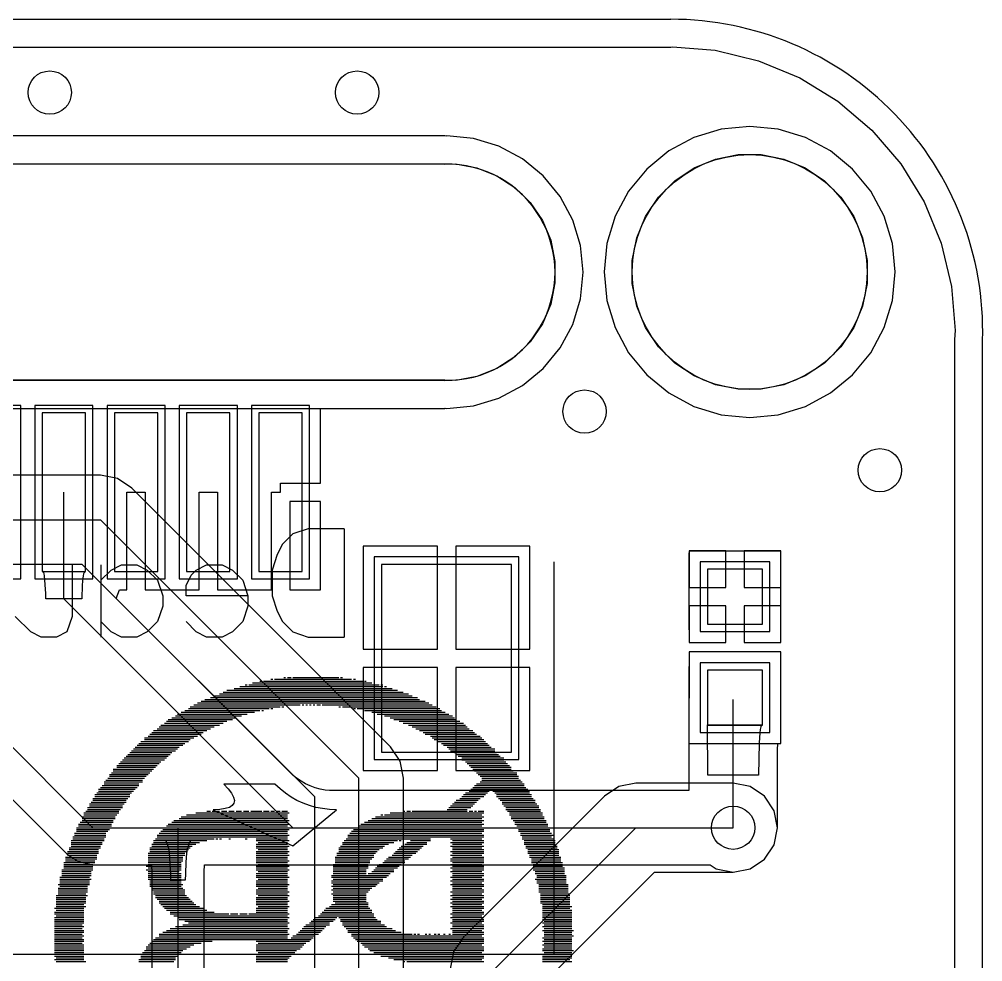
# Model space of a CAD drawing. Header units: millimetres. Extents: x 65.3 to 106.6, y 61.5 to 106.5.
# Drawn here: x 89.81 to 103.15, y 93.42 to 106.48 of the extents above; entities that cross this region are included whole.
import ezdxf

# ---------------------------------------------------------------- set-up
doc = ezdxf.new("R2010")
doc.units = ezdxf.units.MM
for name, color, linetype in [('BottomLayer', 5, 'Continuous'), ('BottomOverlay', 54, 'Continuous'), ('KeepOutLayer', 6, 'Continuous'), ('MultiLayer', 9, 'Continuous'), ('TopLayer', 1, 'Continuous'), ('TopOverlay', 2, 'Continuous'), ('TopPaste', 8, 'Continuous'), ('TopSolder', 216, 'Continuous')]:
    doc.layers.add(name, color=color, linetype=linetype)

# ---------------------------------------------------------------- blocks, each defined once
blk = doc.blocks.new('____20__4')
at = {"layer": 'TopLayer'}
for p, q in [((-22.2, 3.6), (-22.2, 1)), ((-20.4, 3.6), (-22.2, 3.6)), ((-20.4, 1), (-20.4, 3.6)), ((-19.3, 1.1), (-19.3, -1.1)), ((-18.7, 1.1), (-19.3, 1.1)), ((-18.7, -1.1), (-18.7, 1.1)), ((-18.3, 1.1), (-18.3, -1.1)), ((-17.7, 1.1), (-18.3, 1.1)), ((-17.7, -1.1), (-17.7, 1.1)), ((-17.3, 1.1), (-17.3, -1.1)), ((-16.7, 1.1), (-17.3, 1.1)), ((-16.7, -1.1), (-16.7, 1.1)), ((-16.3, 1.1), (-16.3, -1.1)), ((-15.7, 1.1), (-16.3, 1.1)), ((-15.7, -1.1), (-15.7, 1.1)), ((-22.2, 1), (-20.4, 1)), ((-19.3, -1.1), (-18.7, -1.1)), ((-18.3, -1.1), (-17.7, -1.1)), ((-17.3, -1.1), (-16.7, -1.1)), ((-16.3, -1.1), (-15.7, -1.1))]:
    blk.add_line(p, q, dxfattribs=at)
at = {"layer": 'TopOverlay'}
for p in [(-22.784, 0.965), (3.708, 6.401)]:
    blk.add_line(p, (-22.784, 6.401), dxfattribs=at)
at = {"layer": 'TopPaste'}
for p, q in [((-22.2, 3.6), (-22.2, 1)), ((-20.4, 3.6), (-22.2, 3.6)), ((-20.4, 1), (-20.4, 3.6)), ((-19.3, 1.1), (-19.3, -1.1)), ((-18.7, 1.1), (-19.3, 1.1)), ((-18.7, -1.1), (-18.7, 1.1)), ((-18.3, 1.1), (-18.3, -1.1)), ((-17.7, 1.1), (-18.3, 1.1)), ((-17.7, -1.1), (-17.7, 1.1)), ((-17.3, 1.1), (-17.3, -1.1)), ((-16.7, 1.1), (-17.3, 1.1)), ((-16.7, -1.1), (-16.7, 1.1)), ((-16.3, 1.1), (-16.3, -1.1)), ((-15.7, 1.1), (-16.3, 1.1)), ((-15.7, -1.1), (-15.7, 1.1)), ((-22.2, 1), (-20.4, 1)), ((-19.3, -1.1), (-18.7, -1.1)), ((-18.3, -1.1), (-17.7, -1.1)), ((-17.3, -1.1), (-16.7, -1.1)), ((-16.3, -1.1), (-15.7, -1.1))]:
    blk.add_line(p, q, dxfattribs=at)
at = {"layer": 'TopSolder'}
for p, q in [((-22.302, 3.702), (-22.302, 0.898)), ((-20.298, 3.702), (-22.302, 3.702)), ((-20.298, 0.898), (-20.298, 3.702)), ((-19.402, 1.202), (-19.402, -1.202)), ((-18.598, 1.202), (-19.402, 1.202)), ((-18.598, -1.202), (-18.598, 1.202)), ((-18.402, 1.202), (-18.402, -1.202)), ((-17.598, 1.202), (-18.402, 1.202)), ((-17.598, -1.202), (-17.598, 1.202)), ((-17.402, 1.202), (-17.402, -1.202)), ((-16.598, 1.202), (-17.402, 1.202)), ((-16.598, -1.202), (-16.598, 1.202)), ((-16.402, 1.202), (-16.402, -1.202)), ((-15.598, 1.202), (-16.402, 1.202)), ((-15.598, -1.202), (-15.598, 1.202)), ((-15.402, 1.202), (-15.402, -1.202)), ((-14.598, 1.202), (-15.402, 1.202)), ((-22.302, 0.898), (-20.298, 0.898)), ((-19.402, -1.202), (-18.598, -1.202)), ((-18.402, -1.202), (-17.598, -1.202)), ((-17.402, -1.202), (-16.598, -1.202)), ((-16.402, -1.202), (-15.598, -1.202)), ((-15.402, -1.202), (-14.598, -1.202))]:
    blk.add_line(p, q, dxfattribs=at)
blk = doc.blocks.new('C0603_17')
at = {"layer": 'TopLayer'}
for p, q in [((-0.356, 0.559), (-0.356, -0.203)), ((0.406, 0.559), (-0.356, 0.559)), ((0.406, -0.203), (0.406, 0.559)), ((1.041, 0.559), (1.041, -0.203)), ((1.803, 0.559), (1.041, 0.559)), ((1.803, -0.203), (1.803, 0.559)), ((-0.356, -0.203), (0.406, -0.203)), ((1.041, -0.203), (1.803, -0.203))]:
    blk.add_line(p, q, dxfattribs=at)
at = {"layer": 'TopOverlay'}
for p, q in [((-0.61, 0.813), (-0.61, -0.457)), ((-0.61, 0.813), (0.457, 0.813)), ((0.965, 0.813), (2.032, 0.813)), ((2.057, 0.813), (2.057, -0.457)), ((-0.61, -0.457), (0.457, -0.457)), ((0.965, -0.457), (2.032, -0.457))]:
    blk.add_line(p, q, dxfattribs=at)
at = {"layer": 'TopPaste'}
for p, q in [((-0.356, 0.559), (-0.356, -0.203)), ((0.406, 0.559), (-0.356, 0.559)), ((0.406, -0.203), (0.406, 0.559)), ((1.041, 0.559), (1.041, -0.203)), ((1.803, 0.559), (1.041, 0.559)), ((1.803, -0.203), (1.803, 0.559)), ((-0.356, -0.203), (0.406, -0.203)), ((1.041, -0.203), (1.803, -0.203))]:
    blk.add_line(p, q, dxfattribs=at)
at = {"layer": 'TopSolder'}
for p, q in [((-0.457, 0.66), (-0.457, -0.305)), ((0.508, 0.66), (-0.457, 0.66)), ((0.508, -0.305), (0.508, 0.66)), ((0.94, 0.66), (0.94, -0.305)), ((1.905, 0.66), (0.94, 0.66)), ((1.905, -0.305), (1.905, 0.66)), ((-0.457, -0.305), (0.508, -0.305)), ((0.94, -0.305), (1.905, -0.305))]:
    blk.add_line(p, q, dxfattribs=at)

msp = doc.modelspace()

# ---------------------------------------------------------------- linework, layer by layer
at = {"layer": 'BottomLayer'}
for p, q in [((69.874, 106.088), (98.831, 106.088)), ((98.831, 106.088), (98.856, 106.093)), ((98.856, 106.093), (99.447, 106.047)), ((99.447, 106.047), (100.048, 105.902)), ((100.048, 105.902), (100.619, 105.666)), ((100.619, 105.666), (101.146, 105.343)), ((101.146, 105.343), (101.616, 104.942)), ((99.53, 104.953), (99.152, 104.838)), ((99.924, 104.991), (99.53, 104.953)), ((100.317, 104.953), (99.924, 104.991)), ((100.695, 104.838), (100.317, 104.953)), ((101.616, 104.942), (102.018, 104.472)), ((95.703, 104.862), (72.654, 104.862)), ((95.716, 104.859), (95.703, 104.862)), ((95.729, 104.861), (95.716, 104.859)), ((96.097, 104.824), (95.729, 104.861)), ((96.451, 104.717), (96.097, 104.824)), ((99.152, 104.838), (98.803, 104.652)), ((101.044, 104.652), (100.695, 104.838)), ((96.778, 104.542), (96.451, 104.717)), ((98.803, 104.652), (98.498, 104.401)), ((101.349, 104.401), (101.044, 104.652)), ((97.064, 104.307), (96.778, 104.542)), ((102.018, 104.472), (102.34, 103.945)), ((98.498, 104.401), (98.247, 104.095)), ((101.6, 104.095), (101.349, 104.401)), ((97.299, 104.021), (97.064, 104.307)), ((98.247, 104.095), (98.061, 103.747)), ((101.786, 103.747), (101.6, 104.095)), ((97.474, 103.695), (97.299, 104.021)), ((102.34, 103.945), (102.577, 103.374)), ((97.581, 103.34), (97.474, 103.695)), ((98.061, 103.747), (97.946, 103.369)), ((101.901, 103.369), (101.786, 103.747)), ((97.617, 102.972), (97.581, 103.34)), ((97.946, 103.369), (97.907, 102.975)), ((101.94, 102.975), (101.901, 103.369)), ((102.577, 103.374), (102.721, 102.773)), ((97.581, 102.604), (97.617, 102.972)), ((97.907, 102.975), (97.946, 102.582)), ((101.901, 102.582), (101.94, 102.975)), ((102.721, 102.773), (102.769, 102.166)), ((97.474, 102.249), (97.581, 102.604)), ((97.946, 102.582), (98.061, 102.204)), ((101.786, 102.204), (101.901, 102.582)), ((97.299, 101.923), (97.474, 102.249)), ((98.061, 102.204), (98.247, 101.855)), ((101.6, 101.855), (101.786, 102.204)), ((102.769, 102.166), (102.761, 102.041)), ((102.761, 102.041), (102.761, 102.041)), ((102.761, 102.041), (102.761, 101.916)), ((97.064, 101.636), (97.299, 101.923)), ((98.247, 101.855), (98.498, 101.549)), ((101.349, 101.549), (101.6, 101.855)), ((102.761, 101.916), (102.761, 80.416)), ((96.778, 101.402), (97.064, 101.636)), ((98.498, 101.549), (98.803, 101.299)), ((101.044, 101.299), (101.349, 101.549)), ((96.451, 101.227), (96.778, 101.402)), ((98.803, 101.299), (99.152, 101.112)), ((100.695, 101.112), (101.044, 101.299)), ((96.097, 101.12), (96.451, 101.227)), ((72.654, 101.085), (95.703, 101.085)), ((95.703, 101.085), (95.706, 101.086)), ((95.706, 101.086), (95.729, 101.083)), ((95.729, 101.083), (96.097, 101.12)), ((99.152, 101.112), (99.53, 100.998)), ((100.317, 100.998), (100.695, 101.112)), ((99.53, 100.998), (99.924, 100.959)), ((99.924, 100.959), (100.317, 100.998)), ((90.932, 100.158), (88.113, 100.158)), ((91.168, 100.112), (90.932, 100.158)), ((91.367, 99.978), (91.168, 100.112)), ((94.949, 96.397), (91.367, 99.978)), ((88.113, 99.543), (90.932, 99.543)), ((90.932, 99.543), (94.513, 95.961)), ((88.368, 98.927), (90.677, 98.927)), ((90.677, 98.927), (93.898, 95.706)), ((95.082, 96.197), (94.949, 96.397)), ((95.129, 95.961), (95.082, 96.197)), ((94.513, 91.973), (94.513, 95.961)), ((95.129, 91.973), (95.129, 95.961)), ((98.113, 95.844), (97.913, 95.711)), ((98.349, 95.891), (98.113, 95.844)), ((99.695, 95.891), (98.349, 95.891)), ((99.931, 95.844), (99.695, 95.891)), ((100.13, 95.711), (99.931, 95.844)), ((93.898, 95.706), (93.898, 92.228)), ((97.913, 95.711), (95.958, 93.755)), ((100.264, 95.511), (100.13, 95.711)), ((100.311, 95.275), (100.264, 95.511)), ((96.393, 93.32), (98.349, 95.275)), ((98.349, 95.275), (99.695, 95.275)), ((100.264, 95.04), (100.311, 95.275)), ((100.13, 94.84), (100.264, 95.04)), ((99.931, 94.706), (100.13, 94.84)), ((97.009, 93.065), (98.604, 94.66)), ((98.604, 94.66), (99.695, 94.66)), ((99.695, 94.66), (99.931, 94.706)), ((95.958, 93.755), (95.824, 93.555)), ((95.824, 93.555), (95.777, 93.32))]:
    msp.add_line(p, q, dxfattribs=at)
for centre in [(90.231, 105.461), (94.488, 105.461), (97.638, 101.041), (101.727, 100.228), (99.695, 95.275)]:
    msp.add_circle(centre, 0.3, dxfattribs=at)
at = {"layer": 'BottomOverlay'}
for p, q in [((93.81, 99.417), (93.596, 99.345)), ((94.31, 99.417), (93.81, 99.417)), ((94.31, 99.417), (94.31, 97.917)), ((93.596, 99.345), (93.453, 99.202)), ((93.453, 99.202), (93.382, 99.06)), ((93.382, 99.06), (93.31, 98.845)), ((90.54, 98.917), (90.54, 98.203)), ((90.939, 98.917), (90.939, 97.917)), ((91.082, 98.845), (91.225, 98.917)), ((91.225, 98.917), (91.439, 98.917)), ((91.439, 98.917), (91.582, 98.845)), ((92.261, 98.845), (92.403, 98.917)), ((92.403, 98.917), (92.618, 98.917)), ((92.618, 98.917), (92.761, 98.845)), ((90.939, 98.703), (91.082, 98.845)), ((91.582, 98.845), (91.725, 98.703)), ((92.118, 98.631), (92.189, 98.774)), ((92.189, 98.774), (92.261, 98.845)), ((92.761, 98.845), (92.903, 98.703)), ((93.31, 98.845), (93.31, 98.488)), ((91.725, 98.703), (91.796, 98.488)), ((92.118, 98.488), (92.118, 98.631)), ((92.903, 98.703), (92.975, 98.488)), ((91.796, 98.488), (91.796, 98.345)), ((92.975, 98.488), (92.118, 98.488)), ((92.975, 98.488), (92.975, 98.345)), ((93.31, 98.488), (93.382, 98.274)), ((91.796, 98.345), (91.725, 98.131)), ((92.975, 98.345), (92.903, 98.131)), ((89.968, 97.988), (89.754, 98.203)), ((90.54, 98.203), (90.468, 97.988)), ((93.382, 98.274), (93.453, 98.131)), ((91.082, 97.988), (90.939, 98.131)), ((91.725, 98.131), (91.582, 97.988)), ((92.261, 97.988), (92.118, 98.131)), ((92.903, 98.131), (92.761, 97.988)), ((93.453, 98.131), (93.596, 97.988)), ((90.111, 97.917), (89.968, 97.988)), ((90.468, 97.988), (90.325, 97.917)), ((91.225, 97.917), (91.082, 97.988)), ((91.582, 97.988), (91.439, 97.917)), ((92.403, 97.917), (92.261, 97.988)), ((92.761, 97.988), (92.618, 97.917)), ((93.596, 97.988), (93.81, 97.917)), ((90.325, 97.917), (90.111, 97.917)), ((91.439, 97.917), (91.225, 97.917)), ((92.618, 97.917), (92.403, 97.917)), ((93.81, 97.917), (94.31, 97.917)), ((93.04, 97.282), (94.691, 97.282)), ((93.142, 97.307), (93.167, 97.307)), ((93.193, 97.307), (94.564, 97.307)), ((93.294, 97.333), (93.32, 97.333)), ((93.345, 97.333), (94.412, 97.333)), ((93.472, 97.358), (93.497, 97.358)), ((93.523, 97.358), (93.574, 97.358)), ((93.599, 97.358), (94.234, 97.358)), ((94.259, 97.358), (94.285, 97.358)), ((94.437, 97.333), (94.463, 97.333)), ((94.59, 97.307), (94.615, 97.307)), ((92.634, 97.155), (95.123, 97.155)), ((92.685, 97.18), (95.047, 97.18)), ((92.786, 97.206), (94.971, 97.206)), ((92.862, 97.231), (94.844, 97.231)), ((92.939, 97.257), (92.964, 97.257)), ((92.989, 97.257), (94.793, 97.257)), ((94.818, 97.257), (94.844, 97.257)), ((94.869, 97.231), (94.894, 97.231)), ((92.278, 97.003), (95.479, 97.003)), ((92.329, 97.028), (95.428, 97.028)), ((92.38, 97.053), (95.352, 97.053)), ((92.456, 97.079), (95.326, 97.079)), ((92.507, 97.104), (95.25, 97.104)), ((92.583, 97.13), (95.199, 97.13)), ((92.05, 96.876), (93.066, 96.876)), ((92.1, 96.901), (93.142, 96.901)), ((92.151, 96.926), (93.269, 96.926)), ((92.177, 96.952), (93.421, 96.952)), ((92.227, 96.977), (93.701, 96.977)), ((93.167, 96.901), (93.193, 96.901)), ((93.294, 96.926), (93.32, 96.926)), ((93.447, 96.952), (93.472, 96.952)), ((93.726, 96.977), (93.751, 96.977)), ((93.777, 96.977), (93.802, 96.977)), ((93.828, 96.977), (93.853, 96.977)), ((93.878, 96.977), (93.904, 96.977)), ((93.929, 96.977), (93.98, 96.977)), ((94.005, 96.977), (95.529, 96.977)), ((94.234, 96.952), (94.259, 96.952)), ((94.285, 96.952), (95.58, 96.952)), ((94.437, 96.926), (94.463, 96.926)), ((94.488, 96.926), (95.631, 96.926)), ((94.59, 96.901), (95.656, 96.901)), ((94.691, 96.876), (95.707, 96.876)), ((91.846, 96.749), (92.685, 96.749)), ((91.872, 96.774), (92.761, 96.774)), ((91.923, 96.799), (92.812, 96.799)), ((91.973, 96.825), (92.888, 96.825)), ((91.999, 96.85), (92.964, 96.85)), ((94.767, 96.85), (95.758, 96.85)), ((94.869, 96.825), (95.809, 96.825)), ((94.945, 96.799), (95.834, 96.799)), ((94.996, 96.774), (95.86, 96.774)), ((95.072, 96.749), (95.91, 96.749)), ((91.669, 96.622), (92.405, 96.622)), ((91.719, 96.647), (92.456, 96.647)), ((91.745, 96.672), (92.507, 96.672)), ((91.77, 96.698), (92.583, 96.698)), ((91.821, 96.723), (92.634, 96.723)), ((95.123, 96.723), (95.961, 96.723)), ((95.199, 96.698), (95.987, 96.698)), ((95.25, 96.672), (96.012, 96.672)), ((95.301, 96.647), (96.037, 96.647)), ((95.352, 96.622), (96.088, 96.622)), ((91.491, 96.469), (92.151, 96.469)), ((91.542, 96.52), (92.227, 96.52)), ((91.542, 96.495), (92.177, 96.495)), ((91.592, 96.545), (92.278, 96.545)), ((91.618, 96.571), (92.329, 96.571)), ((91.643, 96.596), (92.354, 96.596)), ((95.402, 96.596), (96.114, 96.596)), ((95.428, 96.571), (96.139, 96.571)), ((95.504, 96.545), (96.19, 96.545)), ((95.529, 96.52), (96.215, 96.52)), ((95.555, 96.495), (96.241, 96.495)), ((95.606, 96.469), (96.266, 96.469)), ((91.364, 96.342), (91.973, 96.342)), ((91.389, 96.368), (91.999, 96.368)), ((91.415, 96.393), (92.024, 96.393)), ((91.44, 96.418), (92.075, 96.418)), ((91.465, 96.444), (92.1, 96.444)), ((95.656, 96.444), (96.291, 96.444)), ((95.682, 96.418), (96.317, 96.418)), ((95.733, 96.393), (96.342, 96.393)), ((95.758, 96.368), (96.393, 96.368)), ((95.783, 96.342), (96.393, 96.342)), ((91.237, 96.215), (91.821, 96.215)), ((91.262, 96.241), (91.846, 96.241)), ((91.288, 96.266), (91.872, 96.266)), ((91.313, 96.291), (91.897, 96.291)), ((91.338, 96.317), (91.923, 96.317)), ((95.834, 96.317), (96.418, 96.317)), ((95.86, 96.291), (96.444, 96.291)), ((95.885, 96.266), (96.469, 96.266)), ((95.936, 96.241), (96.52, 96.241)), ((95.936, 96.215), (96.52, 96.215)), ((91.11, 96.088), (91.669, 96.088)), ((91.161, 96.139), (91.719, 96.139)), ((91.161, 96.114), (91.694, 96.114)), ((91.186, 96.164), (91.745, 96.164)), ((91.211, 96.19), (91.77, 96.19)), ((95.987, 96.19), (96.545, 96.19)), ((96.012, 96.164), (96.571, 96.164)), ((96.037, 96.139), (96.596, 96.139)), ((96.063, 96.114), (96.622, 96.114)), ((96.088, 96.088), (96.622, 96.088)), ((91.008, 95.936), (91.516, 95.936)), ((91.034, 95.961), (91.542, 95.961)), ((91.059, 96.012), (91.592, 96.012)), ((91.059, 95.987), (91.567, 95.987)), ((91.084, 96.037), (91.618, 96.037)), ((91.11, 96.063), (91.643, 96.063)), ((96.114, 96.063), (96.647, 96.063)), ((96.139, 96.037), (96.698, 96.037)), ((96.164, 96.012), (96.698, 96.012)), ((96.19, 95.987), (96.723, 95.987)), ((96.215, 95.961), (96.723, 95.961)), ((96.215, 95.936), (96.749, 95.936)), ((90.907, 95.809), (91.415, 95.809)), ((90.932, 95.834), (91.44, 95.834)), ((90.957, 95.86), (91.465, 95.86)), ((90.983, 95.91), (91.516, 95.91)), ((90.983, 95.885), (91.465, 95.885)), ((96.063, 95.809), (96.85, 95.809)), ((96.088, 95.834), (96.825, 95.834)), ((96.114, 95.86), (96.799, 95.86)), ((96.139, 95.885), (96.799, 95.885)), ((96.19, 95.91), (96.774, 95.91)), ((90.83, 95.682), (91.313, 95.682)), ((90.856, 95.733), (91.338, 95.733)), ((90.856, 95.707), (91.338, 95.707)), ((90.881, 95.758), (91.364, 95.758)), ((90.907, 95.783), (91.389, 95.783)), ((95.91, 95.682), (96.19, 95.682)), ((95.936, 95.707), (96.241, 95.707)), ((95.961, 95.733), (96.266, 95.733)), ((95.987, 95.758), (96.291, 95.758)), ((96.037, 95.783), (96.317, 95.783)), ((96.368, 95.783), (96.876, 95.783)), ((96.393, 95.758), (96.876, 95.758)), ((96.418, 95.733), (96.901, 95.733)), ((96.418, 95.707), (96.901, 95.707)), ((96.444, 95.682), (96.926, 95.682)), ((90.754, 95.555), (91.237, 95.555)), ((90.78, 95.606), (91.262, 95.606)), ((90.78, 95.58), (91.237, 95.58)), ((90.805, 95.631), (91.288, 95.631)), ((90.83, 95.656), (91.288, 95.656)), ((95.758, 95.555), (96.063, 95.555)), ((95.783, 95.58), (96.088, 95.58)), ((95.809, 95.606), (96.114, 95.606)), ((95.834, 95.631), (96.139, 95.631)), ((95.86, 95.656), (96.164, 95.656)), ((96.469, 95.656), (96.952, 95.656)), ((96.495, 95.631), (96.952, 95.631)), ((96.495, 95.606), (96.977, 95.606)), ((96.52, 95.58), (97.003, 95.58)), ((96.545, 95.555), (97.003, 95.555)), ((90.678, 95.428), (91.135, 95.428)), ((90.678, 95.402), (91.135, 95.402)), ((90.703, 95.479), (91.186, 95.479)), ((90.703, 95.453), (91.161, 95.453)), ((90.729, 95.504), (91.186, 95.504)), ((90.754, 95.529), (91.211, 95.529)), ((92.024, 95.402), (93.523, 95.402)), ((92.05, 95.428), (93.523, 95.428)), ((92.126, 95.453), (93.523, 95.453)), ((92.253, 95.479), (93.548, 95.479)), ((92.405, 95.504), (92.456, 95.504)), ((92.481, 95.504), (92.583, 95.504)), ((92.608, 95.504), (92.685, 95.504)), ((92.71, 95.504), (92.786, 95.504)), ((92.812, 95.504), (92.888, 95.504)), ((92.913, 95.504), (92.989, 95.504)), ((93.015, 95.504), (93.167, 95.504)), ((93.193, 95.504), (93.269, 95.504)), ((93.294, 95.504), (93.345, 95.504)), ((93.37, 95.504), (93.421, 95.504)), ((93.447, 95.504), (93.523, 95.504)), ((94.691, 95.402), (96.215, 95.402)), ((94.742, 95.428), (96.241, 95.428)), ((94.818, 95.453), (94.844, 95.453)), ((94.869, 95.453), (96.215, 95.453)), ((94.945, 95.479), (96.241, 95.479)), ((95.123, 95.504), (95.148, 95.504)), ((95.174, 95.504), (95.225, 95.504)), ((95.25, 95.504), (96.012, 95.504)), ((95.733, 95.529), (96.012, 95.529)), ((96.037, 95.504), (96.088, 95.504)), ((96.114, 95.504), (96.139, 95.504)), ((96.164, 95.504), (96.241, 95.504)), ((96.545, 95.529), (97.028, 95.529)), ((96.571, 95.504), (97.028, 95.504)), ((96.596, 95.479), (97.053, 95.479)), ((96.596, 95.453), (97.053, 95.453)), ((96.622, 95.428), (97.079, 95.428)), ((96.622, 95.402), (97.079, 95.402)), ((90.602, 95.275), (91.059, 95.275)), ((90.627, 95.326), (91.084, 95.326)), ((90.627, 95.301), (91.084, 95.301)), ((90.653, 95.352), (91.11, 95.352)), ((90.678, 95.377), (91.11, 95.377)), ((91.821, 95.275), (93.523, 95.275)), ((91.846, 95.301), (93.523, 95.301)), ((91.872, 95.326), (93.548, 95.326)), ((91.923, 95.352), (93.523, 95.352)), ((91.948, 95.377), (93.548, 95.377)), ((94.488, 95.275), (96.241, 95.275)), ((94.513, 95.301), (96.215, 95.301)), ((94.539, 95.326), (96.241, 95.326)), ((94.59, 95.352), (96.215, 95.352)), ((94.64, 95.377), (96.241, 95.377)), ((96.647, 95.377), (97.104, 95.377)), ((96.672, 95.352), (97.104, 95.352)), ((96.672, 95.326), (97.13, 95.326)), ((96.698, 95.301), (97.13, 95.301)), ((96.698, 95.275), (97.155, 95.275)), ((90.551, 95.148), (91.008, 95.148)), ((90.576, 95.199), (91.008, 95.199)), ((90.576, 95.174), (91.008, 95.174)), ((90.602, 95.25), (91.059, 95.25)), ((90.602, 95.225), (91.034, 95.225)), ((91.719, 95.174), (93.548, 95.174)), ((91.719, 95.148), (93.523, 95.148)), ((91.745, 95.199), (93.523, 95.199)), ((91.77, 95.225), (93.523, 95.225)), ((91.796, 95.25), (93.548, 95.25)), ((94.361, 95.174), (96.241, 95.174)), ((94.361, 95.148), (96.241, 95.148)), ((94.386, 95.199), (96.215, 95.199)), ((94.412, 95.225), (96.241, 95.225)), ((94.437, 95.25), (96.241, 95.25)), ((96.723, 95.25), (97.155, 95.25)), ((96.723, 95.225), (97.155, 95.225)), ((96.749, 95.199), (97.18, 95.199)), ((96.749, 95.174), (97.206, 95.174)), ((96.774, 95.148), (97.18, 95.148)), ((90.526, 95.098), (90.983, 95.098)), ((90.526, 95.072), (90.957, 95.072)), ((90.526, 95.047), (90.957, 95.047)), ((90.526, 95.021), (90.932, 95.021)), ((90.551, 95.123), (90.983, 95.123)), ((91.643, 95.047), (92.253, 95.047)), ((91.643, 95.021), (92.202, 95.021)), ((91.669, 95.098), (92.405, 95.098)), ((91.669, 95.072), (92.304, 95.072)), ((91.694, 95.123), (92.507, 95.123)), ((92.532, 95.123), (92.558, 95.123)), ((92.583, 95.123), (92.608, 95.123)), ((92.71, 95.123), (92.735, 95.123)), ((92.939, 95.123), (92.964, 95.123)), ((93.091, 95.123), (93.523, 95.123)), ((93.091, 95.098), (93.548, 95.098)), ((93.091, 95.047), (93.523, 95.047)), ((93.091, 95.021), (93.548, 95.021)), ((93.116, 95.072), (93.523, 95.072)), ((94.259, 95.021), (94.869, 95.021)), ((94.285, 95.072), (94.996, 95.072)), ((94.285, 95.047), (94.92, 95.047)), ((94.31, 95.098), (95.047, 95.098)), ((94.336, 95.123), (95.504, 95.123)), ((95.072, 95.098), (95.098, 95.098)), ((95.098, 95.021), (95.402, 95.021)), ((95.148, 95.047), (95.453, 95.047)), ((95.174, 95.072), (95.453, 95.072)), ((95.225, 95.098), (95.504, 95.098)), ((95.783, 95.123), (96.215, 95.123)), ((95.783, 95.072), (96.241, 95.072)), ((95.783, 95.021), (96.241, 95.021)), ((95.809, 95.098), (96.241, 95.098)), ((95.809, 95.047), (96.215, 95.047)), ((96.774, 95.123), (97.206, 95.123)), ((96.799, 95.098), (97.231, 95.098)), ((96.799, 95.072), (97.231, 95.072)), ((96.799, 95.047), (97.231, 95.047)), ((96.825, 95.021), (97.257, 95.021)), ((90.449, 94.869), (90.881, 94.869)), ((90.475, 94.945), (90.907, 94.945)), ((90.475, 94.92), (90.907, 94.92)), ((90.475, 94.894), (90.881, 94.894)), ((90.5, 94.996), (90.932, 94.996)), ((90.5, 94.971), (90.907, 94.971)), ((91.592, 94.92), (92.1, 94.92)), ((91.592, 94.894), (92.1, 94.894)), ((91.592, 94.869), (92.075, 94.869)), ((91.618, 94.996), (92.177, 94.996)), ((91.618, 94.971), (92.151, 94.971)), ((91.618, 94.945), (92.126, 94.945)), ((93.091, 94.996), (93.523, 94.996)), ((93.091, 94.945), (93.548, 94.945)), ((93.091, 94.92), (93.523, 94.92)), ((93.091, 94.894), (93.548, 94.894)), ((93.091, 94.869), (93.523, 94.869)), ((93.116, 94.971), (93.523, 94.971)), ((94.183, 94.869), (94.717, 94.869)), ((94.209, 94.92), (94.742, 94.92)), ((94.209, 94.894), (94.717, 94.894)), ((94.234, 94.996), (94.844, 94.996)), ((94.234, 94.971), (94.793, 94.971)), ((94.234, 94.945), (94.767, 94.945)), ((94.92, 94.869), (95.225, 94.869)), ((94.971, 94.894), (95.25, 94.894)), ((94.996, 94.92), (95.301, 94.92)), ((95.021, 94.945), (95.326, 94.945)), ((95.047, 94.971), (95.352, 94.971)), ((95.072, 94.996), (95.377, 94.996)), ((95.783, 94.945), (96.241, 94.945)), ((95.783, 94.894), (96.215, 94.894)), ((95.809, 94.996), (96.215, 94.996)), ((95.809, 94.971), (96.241, 94.971)), ((95.809, 94.92), (96.241, 94.92)), ((95.809, 94.869), (96.241, 94.869)), ((96.825, 94.996), (97.257, 94.996)), ((96.85, 94.971), (97.282, 94.971)), ((96.85, 94.945), (97.282, 94.945)), ((96.85, 94.92), (97.282, 94.92)), ((96.876, 94.894), (97.282, 94.894)), ((96.876, 94.869), (97.307, 94.869)), ((90.424, 94.793), (90.856, 94.793)), ((90.424, 94.767), (90.83, 94.767)), ((90.424, 94.742), (90.83, 94.742)), ((90.449, 94.844), (90.881, 94.844)), ((90.449, 94.818), (90.856, 94.818)), ((91.567, 94.742), (92.05, 94.742)), ((91.592, 94.844), (92.075, 94.844)), ((91.592, 94.818), (92.075, 94.818)), ((91.592, 94.793), (92.05, 94.793)), ((91.592, 94.767), (92.05, 94.767)), ((93.091, 94.844), (93.523, 94.844)), ((93.091, 94.818), (93.548, 94.818)), ((93.091, 94.793), (93.523, 94.793)), ((93.091, 94.742), (93.548, 94.742)), ((93.116, 94.767), (93.523, 94.767)), ((94.158, 94.767), (94.64, 94.767)), ((94.158, 94.742), (94.64, 94.742)), ((94.183, 94.844), (94.691, 94.844)), ((94.183, 94.818), (94.666, 94.818)), ((94.183, 94.793), (94.666, 94.793)), ((94.767, 94.742), (95.072, 94.742)), ((94.793, 94.767), (95.098, 94.767)), ((94.844, 94.793), (95.148, 94.793)), ((94.869, 94.818), (95.148, 94.818)), ((94.894, 94.844), (95.199, 94.844)), ((95.783, 94.844), (96.241, 94.844)), ((95.783, 94.818), (96.241, 94.818)), ((95.783, 94.767), (96.215, 94.767)), ((95.809, 94.793), (96.241, 94.793)), ((95.809, 94.742), (96.241, 94.742)), ((96.901, 94.844), (97.307, 94.844)), ((96.901, 94.818), (97.307, 94.818)), ((96.901, 94.793), (97.333, 94.793)), ((96.926, 94.767), (97.333, 94.767)), ((96.926, 94.742), (97.333, 94.742)), ((90.399, 94.691), (90.83, 94.691)), ((90.399, 94.666), (90.805, 94.666)), ((90.399, 94.64), (90.805, 94.64)), ((90.399, 94.615), (90.805, 94.615)), ((90.424, 94.717), (90.83, 94.717)), ((91.567, 94.691), (92.05, 94.691)), ((91.592, 94.717), (92.05, 94.717)), ((91.592, 94.666), (92.024, 94.666)), ((91.592, 94.64), (92.05, 94.64)), ((91.592, 94.615), (92.05, 94.615)), ((93.091, 94.717), (93.523, 94.717)), ((93.091, 94.691), (93.548, 94.691)), ((93.091, 94.64), (93.523, 94.64)), ((93.091, 94.615), (93.523, 94.615)), ((93.116, 94.666), (93.523, 94.666)), ((94.132, 94.615), (94.92, 94.615)), ((94.158, 94.717), (94.64, 94.717)), ((94.158, 94.691), (94.615, 94.691)), ((94.158, 94.666), (94.615, 94.666)), ((94.158, 94.64), (94.615, 94.64)), ((94.64, 94.64), (94.945, 94.64)), ((94.691, 94.666), (94.996, 94.666)), ((94.717, 94.691), (94.996, 94.691)), ((94.742, 94.717), (95.047, 94.717)), ((95.783, 94.717), (96.241, 94.717)), ((95.783, 94.666), (96.215, 94.666)), ((95.809, 94.691), (96.241, 94.691)), ((95.809, 94.64), (96.241, 94.64)), ((95.809, 94.615), (96.241, 94.615)), ((96.926, 94.717), (97.358, 94.717)), ((96.926, 94.691), (97.358, 94.691)), ((96.952, 94.666), (97.358, 94.666)), ((96.952, 94.64), (97.358, 94.64)), ((96.977, 94.615), (97.384, 94.615)), ((90.348, 94.488), (90.78, 94.488)), ((90.373, 94.59), (90.78, 94.59)), ((90.373, 94.564), (90.805, 94.564)), ((90.373, 94.539), (90.78, 94.539)), ((90.373, 94.513), (90.78, 94.513)), ((91.592, 94.59), (92.05, 94.59)), ((91.592, 94.564), (92.05, 94.564)), ((91.618, 94.539), (92.05, 94.539)), ((91.618, 94.513), (92.05, 94.513)), ((91.618, 94.488), (92.075, 94.488)), ((93.091, 94.59), (93.548, 94.59)), ((93.091, 94.539), (93.523, 94.539)), ((93.091, 94.513), (93.523, 94.513)), ((93.091, 94.488), (93.548, 94.488)), ((93.116, 94.564), (93.523, 94.564)), ((94.132, 94.59), (94.894, 94.59)), ((94.132, 94.539), (94.844, 94.539)), ((94.132, 94.513), (94.793, 94.513)), ((94.158, 94.564), (94.844, 94.564)), ((94.158, 94.488), (94.767, 94.488)), ((95.783, 94.59), (96.215, 94.59)), ((95.783, 94.539), (96.241, 94.539)), ((95.783, 94.488), (96.241, 94.488)), ((95.809, 94.564), (96.241, 94.564)), ((95.809, 94.513), (96.215, 94.513)), ((96.952, 94.564), (97.384, 94.564)), ((96.977, 94.59), (97.384, 94.59)), ((96.977, 94.539), (97.384, 94.539)), ((96.977, 94.513), (97.384, 94.513)), ((97.003, 94.488), (97.409, 94.488)), ((90.322, 94.336), (90.754, 94.336)), ((90.348, 94.437), (90.754, 94.437)), ((90.348, 94.412), (90.754, 94.412)), ((90.348, 94.386), (90.754, 94.386)), ((90.348, 94.361), (90.729, 94.361)), ((90.373, 94.463), (90.754, 94.463)), ((91.618, 94.463), (92.05, 94.463)), ((91.643, 94.437), (92.075, 94.437)), ((91.643, 94.412), (92.1, 94.412)), ((91.669, 94.386), (92.1, 94.386)), ((91.669, 94.361), (92.1, 94.361)), ((91.694, 94.336), (92.126, 94.336)), ((93.091, 94.463), (93.523, 94.463)), ((93.091, 94.412), (93.523, 94.412)), ((93.091, 94.386), (93.548, 94.386)), ((93.091, 94.361), (93.523, 94.361)), ((93.116, 94.437), (93.523, 94.437)), ((93.116, 94.336), (93.548, 94.336)), ((94.132, 94.463), (94.742, 94.463)), ((94.132, 94.412), (94.666, 94.412)), ((94.132, 94.361), (94.615, 94.361)), ((94.158, 94.437), (94.691, 94.437)), ((94.158, 94.386), (94.64, 94.386)), ((94.158, 94.336), (94.615, 94.336)), ((95.783, 94.386), (96.241, 94.386)), ((95.783, 94.336), (96.241, 94.336)), ((95.809, 94.463), (96.241, 94.463)), ((95.809, 94.437), (96.215, 94.437)), ((95.809, 94.412), (96.241, 94.412)), ((95.809, 94.361), (96.215, 94.361)), ((97.003, 94.463), (97.409, 94.463)), ((97.003, 94.437), (97.409, 94.437)), ((97.003, 94.412), (97.409, 94.412)), ((97.003, 94.386), (97.409, 94.386)), ((97.028, 94.361), (97.434, 94.361)), ((97.028, 94.336), (97.434, 94.336)), ((90.322, 94.31), (90.729, 94.31)), ((90.322, 94.285), (90.729, 94.285)), ((90.322, 94.259), (90.729, 94.259)), ((90.322, 94.234), (90.729, 94.234)), ((90.322, 94.209), (90.703, 94.209)), ((91.694, 94.31), (92.151, 94.31)), ((91.719, 94.285), (92.177, 94.285)), ((91.745, 94.259), (92.202, 94.259)), ((91.745, 94.234), (92.227, 94.234)), ((91.77, 94.209), (92.253, 94.209)), ((93.091, 94.31), (93.523, 94.31)), ((93.091, 94.285), (93.523, 94.285)), ((93.091, 94.259), (93.548, 94.259)), ((93.091, 94.234), (93.523, 94.234)), ((93.091, 94.209), (93.523, 94.209)), ((94.132, 94.209), (94.64, 94.209)), ((94.158, 94.31), (94.615, 94.31)), ((94.158, 94.285), (94.615, 94.285)), ((94.158, 94.259), (94.615, 94.259)), ((94.183, 94.234), (94.64, 94.234)), ((95.783, 94.285), (96.215, 94.285)), ((95.783, 94.234), (96.241, 94.234)), ((95.809, 94.31), (96.241, 94.31)), ((95.809, 94.259), (96.241, 94.259)), ((95.809, 94.209), (96.215, 94.209)), ((97.028, 94.31), (97.434, 94.31)), ((97.028, 94.285), (97.434, 94.285)), ((97.028, 94.259), (97.434, 94.259)), ((97.028, 94.234), (97.434, 94.234)), ((97.053, 94.209), (97.434, 94.209)), ((90.297, 94.158), (90.703, 94.158)), ((90.297, 94.107), (90.703, 94.107)), ((90.297, 94.082), (90.703, 94.082)), ((90.322, 94.183), (90.729, 94.183)), ((90.322, 94.132), (90.703, 94.132)), ((91.796, 94.183), (92.304, 94.183)), ((91.821, 94.158), (92.354, 94.158)), ((91.846, 94.132), (92.405, 94.132)), ((91.897, 94.107), (92.507, 94.107)), ((91.897, 94.082), (92.71, 94.082)), ((92.735, 94.082), (92.837, 94.082)), ((92.862, 94.082), (92.964, 94.082)), ((92.989, 94.082), (93.548, 94.082)), ((93.091, 94.158), (93.523, 94.158)), ((93.091, 94.132), (93.523, 94.132)), ((93.091, 94.107), (93.523, 94.107)), ((93.116, 94.183), (93.548, 94.183)), ((93.98, 94.082), (94.717, 94.082)), ((94.005, 94.107), (94.691, 94.107)), ((94.031, 94.132), (94.691, 94.132)), ((94.056, 94.158), (94.666, 94.158)), ((94.107, 94.183), (94.64, 94.183)), ((95.783, 94.183), (96.241, 94.183)), ((95.783, 94.082), (96.241, 94.082)), ((95.809, 94.158), (96.241, 94.158)), ((95.809, 94.132), (96.215, 94.132)), ((95.809, 94.107), (96.241, 94.107)), ((97.053, 94.183), (97.46, 94.183)), ((97.053, 94.158), (97.434, 94.158)), ((97.053, 94.132), (97.46, 94.132)), ((97.053, 94.107), (97.46, 94.107)), ((97.053, 94.082), (97.46, 94.082)), ((90.297, 94.031), (90.703, 94.031)), ((90.297, 94.005), (90.703, 94.005)), ((90.297, 93.98), (90.703, 93.98)), ((90.297, 93.955), (90.703, 93.955)), ((90.297, 93.929), (90.678, 93.929)), ((90.322, 94.056), (90.703, 94.056)), ((91.948, 94.056), (93.523, 94.056)), ((91.999, 94.031), (93.548, 94.031)), ((92.024, 94.005), (93.523, 94.005)), ((92.075, 93.929), (93.523, 93.929)), ((92.1, 93.98), (93.523, 93.98)), ((92.151, 93.955), (93.548, 93.955)), ((93.777, 93.929), (94.107, 93.929)), ((93.828, 93.955), (94.107, 93.955)), ((93.853, 93.98), (94.158, 93.98)), ((93.878, 94.005), (94.183, 94.005)), ((93.904, 94.031), (94.209, 94.031)), ((93.955, 94.056), (94.717, 94.056)), ((94.234, 94.031), (94.742, 94.031)), ((94.259, 94.005), (94.767, 94.005)), ((94.259, 93.98), (94.818, 93.98)), ((94.285, 93.955), (94.818, 93.955)), ((94.285, 93.929), (94.869, 93.929)), ((95.783, 94.031), (96.241, 94.031)), ((95.783, 93.955), (96.215, 93.955)), ((95.809, 94.056), (96.215, 94.056)), ((95.809, 94.005), (96.241, 94.005)), ((95.809, 93.98), (96.241, 93.98)), ((95.809, 93.929), (96.241, 93.929)), ((97.053, 94.056), (97.46, 94.056)), ((97.053, 94.031), (97.46, 94.031)), ((97.053, 94.005), (97.46, 94.005)), ((97.053, 93.955), (97.46, 93.955)), ((97.079, 93.98), (97.46, 93.98)), ((97.079, 93.929), (97.46, 93.929)), ((90.297, 93.904), (90.703, 93.904)), ((90.297, 93.878), (90.678, 93.878)), ((90.297, 93.853), (90.703, 93.853)), ((90.297, 93.828), (90.703, 93.828)), ((90.297, 93.802), (90.678, 93.802)), ((91.745, 93.802), (93.548, 93.802)), ((91.796, 93.828), (93.523, 93.828)), ((91.846, 93.853), (93.523, 93.853)), ((91.897, 93.878), (93.548, 93.878)), ((91.973, 93.904), (93.523, 93.904)), ((93.65, 93.802), (93.955, 93.802)), ((93.675, 93.828), (93.98, 93.828)), ((93.701, 93.853), (94.005, 93.853)), ((93.726, 93.878), (94.031, 93.878)), ((93.751, 93.904), (94.056, 93.904)), ((94.31, 93.904), (94.894, 93.904)), ((94.336, 93.878), (94.971, 93.878)), ((94.361, 93.853), (95.021, 93.853)), ((94.361, 93.828), (95.098, 93.828)), ((94.412, 93.802), (95.25, 93.802)), ((95.275, 93.802), (95.301, 93.802)), ((95.326, 93.802), (95.352, 93.802)), ((95.428, 93.802), (95.453, 93.802)), ((95.479, 93.802), (95.504, 93.802)), ((95.555, 93.802), (95.58, 93.802)), ((95.606, 93.802), (95.631, 93.802)), ((95.682, 93.802), (95.707, 93.802)), ((95.758, 93.802), (95.783, 93.802)), ((95.783, 93.878), (96.241, 93.878)), ((95.809, 93.904), (96.241, 93.904)), ((95.809, 93.853), (96.215, 93.853)), ((95.809, 93.828), (96.241, 93.828)), ((95.809, 93.802), (96.241, 93.802)), ((97.053, 93.904), (97.46, 93.904)), ((97.053, 93.853), (97.485, 93.853)), ((97.079, 93.878), (97.46, 93.878)), ((97.079, 93.828), (97.46, 93.828)), ((97.079, 93.802), (97.46, 93.802)), ((90.297, 93.777), (90.703, 93.777)), ((90.297, 93.751), (90.678, 93.751)), ((90.297, 93.726), (90.703, 93.726)), ((90.297, 93.701), (90.703, 93.701)), ((90.297, 93.675), (90.678, 93.675)), ((91.618, 93.675), (92.329, 93.675)), ((91.643, 93.701), (92.481, 93.701)), ((91.669, 93.726), (93.853, 93.726)), ((91.694, 93.751), (93.523, 93.751)), ((91.745, 93.777), (93.523, 93.777)), ((93.091, 93.701), (93.828, 93.701)), ((93.116, 93.675), (93.777, 93.675)), ((93.574, 93.751), (93.878, 93.751)), ((93.599, 93.777), (93.904, 93.777)), ((94.412, 93.777), (96.215, 93.777)), ((94.437, 93.751), (96.241, 93.751)), ((94.463, 93.726), (96.241, 93.726)), ((94.488, 93.701), (96.241, 93.701)), ((94.539, 93.675), (96.241, 93.675)), ((97.053, 93.751), (97.46, 93.751)), ((97.053, 93.701), (97.46, 93.701)), ((97.079, 93.777), (97.485, 93.777)), ((97.079, 93.726), (97.46, 93.726)), ((97.079, 93.675), (97.46, 93.675)), ((90.297, 93.65), (90.703, 93.65)), ((90.297, 93.624), (90.703, 93.624)), ((90.297, 93.599), (90.703, 93.599)), ((90.297, 93.574), (90.703, 93.574)), ((90.297, 93.548), (90.703, 93.548)), ((91.516, 93.548), (92.05, 93.548)), ((91.542, 93.574), (92.075, 93.574)), ((91.567, 93.624), (92.177, 93.624)), ((91.567, 93.599), (92.126, 93.599)), ((91.592, 93.65), (92.227, 93.65)), ((93.091, 93.65), (93.751, 93.65)), ((93.091, 93.624), (93.726, 93.624)), ((93.091, 93.599), (93.701, 93.599)), ((93.091, 93.574), (93.65, 93.574)), ((93.116, 93.548), (93.624, 93.548)), ((94.564, 93.65), (96.215, 93.65)), ((94.59, 93.624), (96.241, 93.624)), ((94.64, 93.599), (96.241, 93.599)), ((94.666, 93.574), (96.241, 93.574)), ((94.717, 93.548), (96.215, 93.548)), ((97.053, 93.65), (97.46, 93.65)), ((97.053, 93.599), (97.46, 93.599)), ((97.053, 93.574), (97.485, 93.574)), ((97.079, 93.624), (97.46, 93.624)), ((97.079, 93.548), (97.46, 93.548)), ((90.297, 93.523), (90.703, 93.523)), ((90.297, 93.497), (90.703, 93.497)), ((90.297, 93.447), (90.703, 93.447)), ((90.322, 93.472), (90.703, 93.472)), ((90.322, 93.421), (90.729, 93.421)), ((91.465, 93.447), (91.973, 93.447)), ((91.465, 93.421), (91.948, 93.421)), ((91.491, 93.497), (91.999, 93.497)), ((91.491, 93.472), (91.973, 93.472)), ((91.516, 93.523), (92.024, 93.523)), ((93.091, 93.523), (93.599, 93.523)), ((93.091, 93.497), (93.574, 93.497)), ((93.091, 93.472), (93.548, 93.472)), ((93.091, 93.447), (93.523, 93.447)), ((93.091, 93.421), (93.523, 93.421)), ((94.767, 93.523), (96.241, 93.523)), ((94.818, 93.497), (96.241, 93.497)), ((94.92, 93.472), (96.241, 93.472)), ((94.996, 93.447), (96.215, 93.447)), ((95.123, 93.421), (95.148, 93.421)), ((95.174, 93.421), (96.241, 93.421)), ((97.053, 93.523), (97.46, 93.523)), ((97.053, 93.497), (97.46, 93.497)), ((97.053, 93.472), (97.46, 93.472)), ((97.053, 93.447), (97.434, 93.447)), ((97.053, 93.421), (97.46, 93.421))]:
    msp.add_line(p, q, dxfattribs=at)
at = {"layer": 'KeepOutLayer'}
for p, q in [((69.748, 106.477), (98.831, 106.477)), ((72.654, 104.474), (95.703, 104.474)), ((103.149, 80.416), (103.149, 102.03)), ((72.654, 101.474), (95.703, 101.474))]:
    msp.add_line(p, q, dxfattribs=at)
msp.add_circle((99.924, 102.975), 1.626, dxfattribs=at)
for centre, radius, start, end in [((98.831, 102.157), 4.32, 358.3153, 90), ((95.729, 102.972), 1.499, 269.0326, 90.9728)]:
    msp.add_arc(centre, radius, start, end, dxfattribs=at)
at = {"layer": 'MultiLayer'}
for p, q in [((72.654, 104.474), (95.703, 104.474)), ((95.703, 104.474), (95.703, 104.47)), ((95.703, 104.47), (95.852, 104.473)), ((95.852, 104.473), (96.146, 104.419)), ((99.154, 104.416), (99.449, 104.538)), ((99.449, 104.538), (99.763, 104.601)), ((99.763, 104.601), (99.924, 104.601)), ((99.924, 104.601), (100.084, 104.601)), ((100.084, 104.601), (100.398, 104.538)), ((100.398, 104.538), (100.694, 104.416)), ((96.146, 104.419), (96.423, 104.308)), ((98.887, 104.238), (99.154, 104.416)), ((100.694, 104.416), (100.96, 104.238)), ((96.423, 104.308), (96.673, 104.145)), ((98.661, 104.011), (98.887, 104.238)), ((100.96, 104.238), (101.186, 104.011)), ((96.673, 104.145), (96.886, 103.936)), ((96.886, 103.936), (97.053, 103.689)), ((98.483, 103.745), (98.661, 104.011)), ((101.186, 104.011), (101.364, 103.745)), ((97.053, 103.689), (97.168, 103.414)), ((98.36, 103.449), (98.483, 103.745)), ((101.364, 103.745), (101.487, 103.449)), ((97.168, 103.414), (97.227, 103.121)), ((98.298, 103.135), (98.36, 103.449)), ((101.487, 103.449), (101.549, 103.135)), ((98.298, 102.975), (98.298, 103.135)), ((101.549, 103.135), (101.549, 102.975)), ((97.227, 103.121), (97.227, 102.823)), ((98.298, 102.815), (98.298, 102.975)), ((101.549, 102.975), (101.549, 102.815)), ((97.227, 102.823), (97.169, 102.53)), ((98.36, 102.501), (98.298, 102.815)), ((101.549, 102.815), (101.487, 102.501)), ((97.169, 102.53), (97.053, 102.255)), ((98.483, 102.205), (98.36, 102.501)), ((101.487, 102.501), (101.364, 102.205)), ((97.053, 102.255), (96.886, 102.008)), ((98.661, 101.939), (98.483, 102.205)), ((101.364, 102.205), (101.186, 101.939)), ((96.886, 102.008), (96.673, 101.799)), ((98.887, 101.712), (98.661, 101.939)), ((101.186, 101.939), (100.96, 101.712)), ((96.673, 101.799), (96.423, 101.636)), ((99.154, 101.535), (98.887, 101.712)), ((100.96, 101.712), (100.694, 101.535)), ((96.423, 101.636), (96.146, 101.525)), ((99.449, 101.412), (99.154, 101.535)), ((100.694, 101.535), (100.398, 101.412)), ((95.703, 101.474), (72.654, 101.477)), ((95.853, 101.471), (95.703, 101.474)), ((95.703, 101.474), (95.703, 101.474)), ((96.146, 101.525), (95.853, 101.471)), ((99.763, 101.35), (99.449, 101.412)), ((100.398, 101.412), (100.084, 101.35)), ((99.924, 101.35), (99.763, 101.35)), ((99.924, 101.35), (99.924, 101.35)), ((100.084, 101.35), (99.924, 101.35))]:
    msp.add_line(p, q, dxfattribs=at)
for centre in [(90.231, 105.461), (94.488, 105.461), (97.638, 101.041), (101.727, 100.228), (99.695, 95.275)]:
    msp.add_circle(centre, 0.3, dxfattribs=at)
at = {"layer": 'TopLayer'}
for p, q in [((69.874, 106.088), (98.831, 106.088)), ((98.831, 106.088), (98.856, 106.093)), ((98.856, 106.093), (99.447, 106.047)), ((99.447, 106.047), (100.048, 105.902)), ((100.048, 105.902), (100.619, 105.666)), ((100.619, 105.666), (101.146, 105.343)), ((101.146, 105.343), (101.616, 104.942)), ((99.53, 104.953), (99.152, 104.838)), ((99.924, 104.991), (99.53, 104.953)), ((100.317, 104.953), (99.924, 104.991)), ((100.695, 104.838), (100.317, 104.953)), ((101.616, 104.942), (102.018, 104.472)), ((95.703, 104.862), (72.654, 104.862)), ((95.716, 104.859), (95.703, 104.862)), ((95.729, 104.861), (95.716, 104.859)), ((96.097, 104.824), (95.729, 104.861)), ((96.451, 104.717), (96.097, 104.824)), ((99.152, 104.838), (98.803, 104.652)), ((101.044, 104.652), (100.695, 104.838)), ((96.778, 104.542), (96.451, 104.717)), ((98.803, 104.652), (98.498, 104.401)), ((101.349, 104.401), (101.044, 104.652)), ((97.064, 104.307), (96.778, 104.542)), ((102.018, 104.472), (102.34, 103.945)), ((98.498, 104.401), (98.247, 104.095)), ((101.6, 104.095), (101.349, 104.401)), ((97.299, 104.021), (97.064, 104.307)), ((98.247, 104.095), (98.061, 103.747)), ((101.786, 103.747), (101.6, 104.095)), ((97.474, 103.695), (97.299, 104.021)), ((102.34, 103.945), (102.577, 103.374)), ((97.581, 103.34), (97.474, 103.695)), ((98.061, 103.747), (97.946, 103.369)), ((101.901, 103.369), (101.786, 103.747)), ((97.617, 102.972), (97.581, 103.34)), ((97.946, 103.369), (97.907, 102.975)), ((101.94, 102.975), (101.901, 103.369)), ((102.577, 103.374), (102.721, 102.773)), ((97.581, 102.604), (97.617, 102.972)), ((97.907, 102.975), (97.946, 102.582)), ((101.901, 102.582), (101.94, 102.975)), ((102.721, 102.773), (102.769, 102.166)), ((97.474, 102.249), (97.581, 102.604)), ((97.946, 102.582), (98.061, 102.204)), ((101.786, 102.204), (101.901, 102.582)), ((97.299, 101.923), (97.474, 102.249)), ((98.061, 102.204), (98.247, 101.855)), ((101.6, 101.855), (101.786, 102.204)), ((102.769, 102.166), (102.761, 102.041)), ((102.761, 102.041), (102.761, 102.041)), ((102.761, 102.041), (102.761, 101.916)), ((97.064, 101.636), (97.299, 101.923)), ((98.247, 101.855), (98.498, 101.549)), ((101.349, 101.549), (101.6, 101.855)), ((102.761, 101.916), (102.761, 82.197)), ((96.778, 101.402), (97.064, 101.636)), ((98.498, 101.549), (98.803, 101.299)), ((101.044, 101.299), (101.349, 101.549)), ((96.451, 101.227), (96.778, 101.402)), ((98.803, 101.299), (99.152, 101.112)), ((100.695, 101.112), (101.044, 101.299)), ((96.097, 101.12), (96.451, 101.227)), ((93.981, 100.051), (93.981, 101.085)), ((93.981, 101.085), (95.703, 101.085)), ((95.703, 101.085), (95.706, 101.086)), ((95.706, 101.086), (95.729, 101.083)), ((95.729, 101.083), (96.097, 101.12)), ((99.152, 101.112), (99.53, 100.998)), ((100.317, 100.998), (100.695, 101.112)), ((99.53, 100.998), (99.924, 100.959)), ((99.924, 100.959), (100.317, 100.998)), ((93.427, 99.924), (93.427, 100.051)), ((93.427, 100.051), (93.981, 100.051)), ((90.427, 98.448), (90.427, 99.924)), ((91.3, 98.57), (91.3, 99.924)), ((91.3, 99.924), (91.554, 99.924)), ((91.554, 99.924), (91.554, 98.57)), ((92.3, 98.57), (92.3, 99.924)), ((92.3, 99.924), (92.554, 99.924)), ((92.554, 99.924), (92.554, 98.57)), ((93.3, 98.57), (93.3, 99.924)), ((93.3, 99.924), (93.427, 99.924)), ((93.981, 99.797), (93.554, 99.797)), ((93.554, 99.797), (93.554, 98.57)), ((93.981, 98.57), (93.981, 99.797)), ((95.6, 99.178), (94.573, 99.178)), ((94.573, 99.178), (94.573, 97.751)), ((95.6, 97.751), (95.6, 99.178)), ((96.881, 99.178), (95.854, 99.178)), ((95.854, 99.178), (95.854, 97.751)), ((96.881, 97.751), (96.881, 99.178)), ((99.593, 99.111), (99.085, 99.111)), ((99.085, 99.111), (99.085, 98.603)), ((99.593, 98.603), (99.593, 99.111)), ((100.355, 99.111), (99.847, 99.111)), ((99.847, 99.111), (99.847, 98.603)), ((100.355, 98.603), (100.355, 99.111)), ((90.139, 98.823), (90.13, 98.827)), ((90.13, 98.827), (90.724, 98.827)), ((90.147, 98.811), (90.139, 98.823)), ((90.154, 98.793), (90.147, 98.811)), ((90.16, 98.766), (90.154, 98.793)), ((90.176, 98.52), (90.16, 98.766)), ((90.694, 98.766), (90.689, 98.732)), ((90.7, 98.793), (90.694, 98.766)), ((90.707, 98.811), (90.7, 98.793)), ((90.715, 98.823), (90.707, 98.811)), ((90.724, 98.827), (90.715, 98.823)), ((90.681, 98.641), (90.677, 98.448)), ((90.689, 98.732), (90.681, 98.641)), ((99.085, 98.603), (99.593, 98.603)), ((99.847, 98.603), (100.355, 98.603)), ((90.177, 98.448), (90.176, 98.52)), ((91.149, 98.452), (91.197, 98.57)), ((91.197, 98.57), (91.3, 98.57)), ((91.554, 98.57), (92.3, 98.57)), ((92.554, 98.57), (93.3, 98.57)), ((93.554, 98.57), (93.981, 98.57)), ((90.677, 98.448), (90.177, 98.448)), ((90.427, 98.448), (93.599, 95.275)), ((93.604, 95.997), (91.149, 98.452)), ((99.593, 98.349), (99.085, 98.349)), ((99.085, 98.349), (99.085, 97.841)), ((99.593, 97.841), (99.593, 98.349)), ((100.355, 98.349), (99.847, 98.349)), ((99.847, 98.349), (99.847, 97.841)), ((100.355, 97.841), (100.355, 98.349)), ((99.085, 97.841), (99.593, 97.841)), ((99.847, 97.841), (100.355, 97.841)), ((94.573, 97.751), (95.6, 97.751)), ((95.854, 97.751), (96.881, 97.751)), ((100.355, 97.714), (99.085, 97.714)), ((99.085, 97.714), (99.085, 97.085)), ((100.355, 96.711), (100.355, 97.714)), ((95.6, 97.497), (94.573, 97.497)), ((94.573, 97.497), (94.573, 96.07)), ((95.6, 96.07), (95.6, 97.497)), ((96.881, 97.497), (95.854, 97.497)), ((95.854, 97.497), (95.854, 96.07)), ((96.881, 96.07), (96.881, 97.497)), ((99.085, 97.085), (99.079, 97.053)), ((99.079, 97.053), (99.079, 95.789)), ((99.695, 95.275), (99.695, 97.053)), ((89.427, 96.679), (90.83, 95.275)), ((99.345, 96.001), (99.342, 96.701)), ((99.342, 96.701), (100.098, 96.701)), ((100.071, 96.638), (100.064, 96.589)), ((100.079, 96.673), (100.071, 96.638)), ((100.088, 96.694), (100.079, 96.673)), ((100.098, 96.701), (100.088, 96.694)), ((100.357, 96.701), (100.355, 96.711)), ((100.355, 96.691), (100.357, 96.701)), ((100.355, 96.444), (100.355, 96.691)), ((100.064, 96.589), (100.054, 96.449)), ((100.054, 96.449), (100.045, 96.001)), ((100.311, 96.358), (100.312, 96.437)), ((100.311, 95.275), (100.311, 96.358)), ((100.312, 96.437), (100.313, 96.444)), ((100.313, 96.444), (100.355, 96.444)), ((89.063, 96.316), (90.467, 94.912)), ((94.573, 96.07), (95.6, 96.07)), ((95.854, 96.07), (96.881, 96.07)), ((93.65, 95.96), (93.604, 95.997)), ((93.711, 95.919), (93.65, 95.96)), ((100.045, 96.001), (99.345, 96.001)), ((93.349, 95.879), (92.642, 95.879)), ((92.642, 95.879), (92.704, 95.812)), ((92.704, 95.812), (92.749, 95.752)), ((93.421, 95.812), (93.349, 95.879)), ((93.496, 95.752), (93.421, 95.812)), ((93.774, 95.883), (93.711, 95.919)), ((93.838, 95.853), (93.774, 95.883)), ((93.905, 95.829), (93.838, 95.853)), ((93.974, 95.81), (93.905, 95.829)), ((94.047, 95.796), (93.974, 95.81)), ((92.749, 95.752), (92.777, 95.699)), ((92.777, 95.699), (92.788, 95.653)), ((93.574, 95.699), (93.496, 95.752)), ((93.655, 95.653), (93.574, 95.699)), ((94.106, 95.789), (94.047, 95.796)), ((99.079, 95.789), (94.106, 95.789)), ((92.661, 95.54), (92.587, 95.529)), ((92.719, 95.557), (92.661, 95.54)), ((92.759, 95.582), (92.719, 95.557)), ((92.782, 95.614), (92.759, 95.582)), ((92.788, 95.653), (92.782, 95.614)), ((93.739, 95.614), (93.655, 95.653)), ((93.826, 95.582), (93.739, 95.614)), ((93.916, 95.557), (93.826, 95.582)), ((94.008, 95.54), (93.916, 95.557)), ((94.104, 95.529), (94.008, 95.54)), ((92.587, 95.529), (92.495, 95.525)), ((92.495, 95.525), (93.599, 95.025)), ((93.599, 95.025), (94.203, 95.525)), ((94.203, 95.525), (94.104, 95.529)), ((90.83, 95.275), (92.008, 95.275)), ((92.008, 91.816), (92.008, 95.275)), ((92.008, 95.275), (93.599, 95.275)), ((93.599, 95.275), (99.695, 95.275)), ((100.264, 95.04), (100.311, 95.275)), ((91.846, 95.079), (91.831, 95.099)), ((91.831, 95.099), (92.185, 95.099)), ((91.846, 95.079), (91.831, 95.099)), ((91.831, 95.099), (92.185, 95.099)), ((91.859, 95.052), (91.846, 95.079)), ((91.859, 95.052), (91.846, 95.079)), ((91.871, 95.017), (91.859, 95.052)), ((91.871, 95.017), (91.859, 95.052)), ((91.881, 94.973), (91.871, 95.017)), ((91.881, 94.973), (91.871, 95.017)), ((92.146, 95.017), (92.136, 94.973)), ((92.146, 95.017), (92.136, 94.973)), ((92.157, 95.052), (92.146, 95.017)), ((92.157, 95.052), (92.146, 95.017)), ((92.17, 95.079), (92.157, 95.052)), ((92.17, 95.079), (92.157, 95.052)), ((92.185, 95.099), (92.17, 95.079)), ((92.185, 95.099), (92.17, 95.079)), ((93.599, 95.025), (93.599, 95.025)), ((93.599, 95.025), (93.599, 95.025)), ((93.599, 95.025), (93.599, 95.025)), ((93.599, 95.025), (93.599, 95.025)), ((93.599, 95.025), (93.599, 95.025)), ((93.599, 95.025), (93.599, 95.025)), ((93.599, 95.025), (93.599, 95.025)), ((93.599, 95.025), (93.599, 95.025)), ((93.599, 95.025), (93.599, 95.025)), ((93.599, 95.025), (93.599, 95.025)), ((100.13, 94.84), (100.264, 95.04)), ((90.467, 94.912), (90.634, 94.801)), ((91.889, 94.922), (91.881, 94.973)), ((91.889, 94.922), (91.881, 94.973)), ((91.907, 94.637), (91.889, 94.922)), ((91.907, 94.637), (91.889, 94.922)), ((92.127, 94.922), (92.115, 94.796)), ((92.127, 94.922), (92.115, 94.796)), ((92.136, 94.973), (92.127, 94.922)), ((92.136, 94.973), (92.127, 94.922)), ((90.634, 94.801), (90.83, 94.762)), ((90.83, 94.762), (91.64, 94.762)), ((91.64, 94.762), (91.647, 94.647)), ((92.115, 94.796), (92.109, 94.637)), ((92.115, 94.796), (92.109, 94.637)), ((92.369, 94.663), (92.373, 94.762)), ((92.373, 94.762), (99.377, 94.762)), ((99.377, 94.762), (99.459, 94.706)), ((99.931, 94.706), (100.13, 94.84)), ((91.647, 94.647), (91.647, 92.728)), ((91.908, 94.546), (91.907, 94.637)), ((91.908, 94.546), (91.907, 94.637)), ((92.109, 94.637), (92.108, 94.546)), ((92.109, 94.637), (92.108, 94.546)), ((92.369, 92.266), (92.369, 94.663)), ((99.459, 94.706), (99.695, 94.66)), ((99.695, 94.66), (99.931, 94.706)), ((92.108, 94.546), (91.908, 94.546)), ((92.108, 94.546), (91.908, 94.546))]:
    msp.add_line(p, q, dxfattribs=at)
for centre in [(90.231, 105.461), (94.488, 105.461), (97.638, 101.041), (101.727, 100.228), (99.695, 95.275)]:
    msp.add_circle(centre, 0.3, dxfattribs=at)

# ---------------------------------------------------------------- block references
for name, p, rotation in [('____20__4', (74.427, 99.924), 180), ('C0603_17', (99.898, 97.053), 90)]:
    msp.add_blockref(name, p, dxfattribs=dict(rotation=rotation))

doc.saveas('drawing.dxf')
